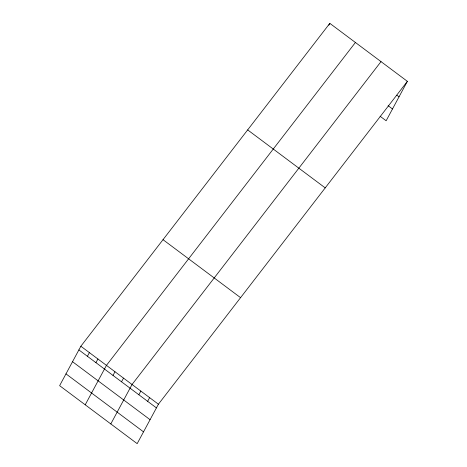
<?xml version="1.0" encoding="UTF-8"?>
<svg xmlns="http://www.w3.org/2000/svg" width="467" height="467" viewBox="0 0 467 467"><rect width="100%" height="100%" fill="white"/><g stroke="black" fill="none" stroke-linecap="round" stroke-linejoin="round"><path stroke-width="0.7" d="M80.861 346.234L59.624 385.666L137.175 443.65L158.412 404.212L407.376 81.334L329.825 23.35L80.861 346.234L158.412 404.212M87.411 356.292L89.39 352.608M95.939 362.666L97.924 358.989M85.216 404.801L106.453 365.363L355.416 42.485M113.002 375.421L114.981 371.744M121.531 381.802L123.516 378.124M110.807 423.937L132.044 384.499L381.008 61.621M328.832 25.189L329.825 23.35M138.851 394.749L140.83 391.072M147.642 401.322L149.621 397.645M407.376 81.334L386.139 120.766L380.097 116.248M396.839 95.169L399.04 96.809M388.1 105.682L392.49 108.969M247.668 129.902L325.213 187.886M163.018 239.682L240.569 297.666M78.882 349.911L156.427 407.895M72.525 361.709L150.076 419.693M65.981 373.869L143.527 431.852"/></g></svg>
